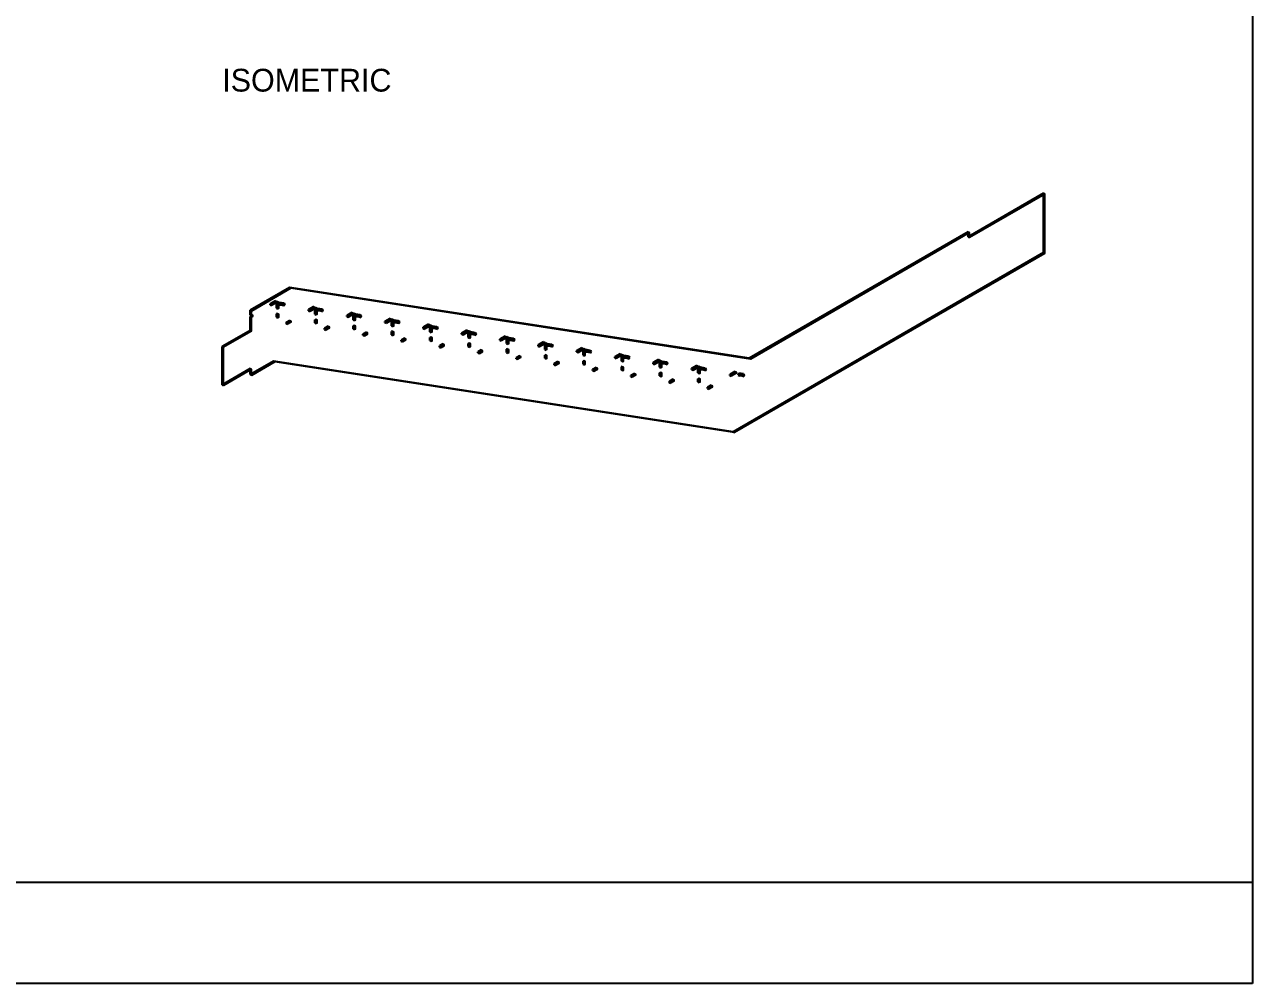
# Model space of a CAD drawing. Header units: inches. Extents: x 0.5 to 33.5, y 0.5 to 21.5.
# Drawn here: x 20.05 to 33.53, y 0.47 to 11 of the extents above; entities that cross this region are included whole.
import ezdxf

# ---------------------------------------------------------------- set-up
doc = ezdxf.new("R2010")
doc.units = ezdxf.units.IN
doc.header["$MEASUREMENT"] = 0

msp = doc.modelspace()

# ---------------------------------------------------------------- linework, layer by layer
at = {"layer": 'OUTLINE'}
for p, q in [((33.528, 21.528), (33.528, 0.472)), ((31.236, 9.147), (30.409, 8.669)), ((31.25, 9.138), (30.424, 8.661)), ((31.236, 8.496), (31.236, 9.147)), ((31.236, 9.147), (31.25, 9.138)), ((31.25, 8.487), (31.25, 9.138)), ((30.409, 8.725), (28.005, 7.337)), ((30.424, 8.716), (28.02, 7.328)), ((30.409, 8.725), (30.424, 8.716)), ((30.409, 8.669), (30.409, 8.725)), ((30.409, 8.669), (30.424, 8.661)), ((30.424, 8.661), (30.424, 8.716)), ((31.236, 8.496), (27.828, 6.528)), ((31.236, 8.496), (31.25, 8.487)), ((31.25, 8.487), (27.842, 6.52)), ((22.961, 8.113), (22.528, 7.863)), ((22.976, 8.105), (22.542, 7.854)), ((22.961, 8.113), (22.976, 8.105)), ((28.005, 7.337), (22.961, 8.113)), ((28.02, 7.328), (22.976, 8.105)), ((22.805, 7.968), (22.747, 7.935)), ((22.805, 7.956), (22.747, 7.923)), ((22.82, 7.96), (22.762, 7.926)), ((22.805, 7.956), (22.805, 7.968)), ((22.805, 7.968), (22.82, 7.96)), ((22.805, 7.956), (22.82, 7.948)), ((22.829, 7.96), (22.819, 7.954)), ((22.819, 7.887), (22.819, 7.954)), ((22.819, 7.954), (22.833, 7.946)), ((22.82, 7.948), (22.82, 7.96)), ((22.829, 7.893), (22.829, 7.96)), ((22.829, 7.96), (22.844, 7.952)), ((22.844, 7.952), (22.833, 7.946)), ((22.844, 7.885), (22.844, 7.952)), ((22.528, 7.863), (22.542, 7.854)), ((22.528, 7.808), (22.528, 7.863)), ((22.543, 7.816), (22.528, 7.808)), ((22.542, 7.8), (22.542, 7.854)), ((22.543, 7.805), (22.543, 7.816)), ((22.543, 7.816), (22.557, 7.808)), ((22.747, 7.923), (22.747, 7.935)), ((22.747, 7.935), (22.762, 7.926)), ((22.747, 7.923), (22.762, 7.914)), ((22.82, 7.948), (22.762, 7.914)), ((22.762, 7.914), (22.762, 7.926)), ((22.829, 7.893), (22.819, 7.887)), ((22.819, 7.887), (22.833, 7.879)), ((22.829, 7.829), (22.819, 7.823)), ((22.819, 7.789), (22.819, 7.823)), ((22.819, 7.823), (22.833, 7.815)), ((22.829, 7.893), (22.844, 7.885)), ((22.829, 7.795), (22.829, 7.829)), ((22.829, 7.829), (22.844, 7.821)), ((22.833, 7.879), (22.833, 7.946)), ((22.844, 7.885), (22.833, 7.879)), ((22.844, 7.821), (22.833, 7.815)), ((22.839, 7.929), (22.847, 7.948)), ((22.888, 7.921), (22.839, 7.929)), ((22.839, 7.929), (22.853, 7.92)), ((22.844, 7.787), (22.844, 7.821)), ((22.897, 7.941), (22.847, 7.948)), ((22.847, 7.948), (22.861, 7.94)), ((22.853, 7.92), (22.861, 7.94)), ((22.903, 7.913), (22.853, 7.92)), ((22.911, 7.933), (22.861, 7.94)), ((22.888, 7.921), (22.897, 7.941)), ((22.888, 7.921), (22.903, 7.913)), ((22.897, 7.941), (22.911, 7.933)), ((22.903, 7.913), (22.911, 7.933)), ((23.226, 7.903), (23.168, 7.87)), ((23.226, 7.892), (23.168, 7.858)), ((23.168, 7.858), (23.168, 7.87)), ((23.168, 7.87), (23.182, 7.862)), ((23.168, 7.858), (23.182, 7.85)), ((23.24, 7.895), (23.182, 7.862)), ((23.24, 7.883), (23.182, 7.85)), ((23.182, 7.85), (23.182, 7.862)), ((23.226, 7.892), (23.226, 7.903)), ((23.226, 7.903), (23.24, 7.895)), ((23.226, 7.892), (23.24, 7.883)), ((23.25, 7.895), (23.239, 7.889)), ((23.239, 7.822), (23.239, 7.889)), ((23.239, 7.889), (23.254, 7.881)), ((23.25, 7.828), (23.239, 7.822)), ((23.239, 7.822), (23.254, 7.814)), ((23.24, 7.883), (23.24, 7.895)), ((23.25, 7.828), (23.25, 7.895)), ((23.25, 7.895), (23.264, 7.887)), ((23.25, 7.828), (23.264, 7.82)), ((23.264, 7.887), (23.254, 7.881)), ((23.254, 7.814), (23.254, 7.881)), ((23.264, 7.82), (23.254, 7.814)), ((23.259, 7.864), (23.267, 7.884)), ((23.309, 7.856), (23.259, 7.864)), ((23.259, 7.864), (23.274, 7.856)), ((23.264, 7.82), (23.264, 7.887)), ((23.317, 7.876), (23.267, 7.884)), ((23.267, 7.884), (23.282, 7.876)), ((23.274, 7.856), (23.282, 7.876)), ((23.323, 7.848), (23.274, 7.856)), ((23.331, 7.868), (23.282, 7.876)), ((23.309, 7.856), (23.317, 7.876)), ((23.309, 7.856), (23.323, 7.848)), ((23.317, 7.876), (23.331, 7.868)), ((23.323, 7.848), (23.331, 7.868)), ((23.646, 7.839), (23.588, 7.805)), ((23.646, 7.827), (23.588, 7.793)), ((23.66, 7.831), (23.602, 7.797)), ((23.66, 7.819), (23.602, 7.785)), ((23.646, 7.827), (23.646, 7.839)), ((23.646, 7.839), (23.66, 7.831)), ((23.646, 7.827), (23.66, 7.819)), ((23.67, 7.831), (23.66, 7.825)), ((23.66, 7.819), (23.66, 7.831)), ((23.66, 7.757), (23.66, 7.825)), ((23.66, 7.825), (23.674, 7.816)), ((23.67, 7.763), (23.67, 7.831)), ((23.67, 7.831), (23.684, 7.822)), ((23.684, 7.822), (23.674, 7.816)), ((23.674, 7.749), (23.674, 7.816)), ((23.68, 7.799), (23.688, 7.819)), ((23.684, 7.755), (23.684, 7.822)), ((23.737, 7.812), (23.688, 7.819)), ((23.688, 7.819), (23.702, 7.811)), ((22.528, 7.808), (22.542, 7.8)), ((22.543, 7.805), (22.528, 7.796)), ((22.528, 7.796), (22.542, 7.788)), ((22.528, 7.642), (22.528, 7.796)), ((22.557, 7.808), (22.542, 7.8)), ((22.557, 7.796), (22.542, 7.788)), ((22.542, 7.634), (22.542, 7.788)), ((22.543, 7.805), (22.557, 7.796)), ((22.557, 7.796), (22.557, 7.808)), ((22.829, 7.795), (22.819, 7.789)), ((22.819, 7.789), (22.833, 7.781)), ((22.829, 7.795), (22.844, 7.787)), ((22.833, 7.781), (22.833, 7.815)), ((22.844, 7.787), (22.833, 7.781)), ((22.963, 7.752), (22.924, 7.729)), ((22.963, 7.74), (22.924, 7.717)), ((22.924, 7.717), (22.924, 7.729)), ((22.924, 7.729), (22.938, 7.721)), ((22.924, 7.717), (22.938, 7.709)), ((22.977, 7.744), (22.938, 7.721)), ((22.977, 7.732), (22.938, 7.709)), ((22.938, 7.709), (22.938, 7.721)), ((22.963, 7.74), (22.963, 7.752)), ((22.963, 7.752), (22.977, 7.744)), ((22.963, 7.74), (22.977, 7.732)), ((22.977, 7.732), (22.977, 7.744)), ((23.25, 7.764), (23.239, 7.758)), ((23.239, 7.724), (23.239, 7.758)), ((23.239, 7.758), (23.254, 7.75)), ((23.25, 7.73), (23.239, 7.724)), ((23.239, 7.724), (23.254, 7.716)), ((23.25, 7.73), (23.25, 7.764)), ((23.25, 7.764), (23.264, 7.756)), ((23.25, 7.73), (23.264, 7.722)), ((23.264, 7.756), (23.254, 7.75)), ((23.254, 7.716), (23.254, 7.75)), ((23.264, 7.722), (23.254, 7.716)), ((23.264, 7.722), (23.264, 7.756)), ((23.383, 7.687), (23.344, 7.665)), ((23.383, 7.675), (23.383, 7.687)), ((23.383, 7.687), (23.398, 7.679)), ((23.588, 7.793), (23.588, 7.805)), ((23.588, 7.805), (23.602, 7.797)), ((23.588, 7.793), (23.602, 7.785)), ((23.602, 7.785), (23.602, 7.797)), ((23.67, 7.763), (23.66, 7.757)), ((23.66, 7.757), (23.674, 7.749)), ((23.67, 7.7), (23.66, 7.694)), ((23.66, 7.66), (23.66, 7.694)), ((23.66, 7.694), (23.674, 7.685)), ((23.67, 7.763), (23.684, 7.755)), ((23.67, 7.666), (23.67, 7.7)), ((23.67, 7.7), (23.684, 7.691)), ((23.684, 7.755), (23.674, 7.749)), ((23.684, 7.691), (23.674, 7.685)), ((23.674, 7.651), (23.674, 7.685)), ((23.729, 7.792), (23.68, 7.799)), ((23.68, 7.799), (23.694, 7.791)), ((23.684, 7.657), (23.684, 7.691)), ((23.694, 7.791), (23.702, 7.811)), ((23.743, 7.783), (23.694, 7.791)), ((23.752, 7.803), (23.702, 7.811)), ((23.729, 7.792), (23.737, 7.812)), ((23.729, 7.792), (23.743, 7.783)), ((23.737, 7.812), (23.752, 7.803)), ((23.743, 7.783), (23.752, 7.803)), ((24.066, 7.774), (24.008, 7.741)), ((24.066, 7.762), (24.008, 7.729)), ((24.008, 7.729), (24.008, 7.741)), ((24.008, 7.741), (24.023, 7.732)), ((24.008, 7.729), (24.023, 7.72)), ((24.081, 7.766), (24.023, 7.732)), ((24.081, 7.754), (24.023, 7.72)), ((24.023, 7.72), (24.023, 7.732)), ((24.066, 7.762), (24.066, 7.774)), ((24.066, 7.774), (24.081, 7.766)), ((24.066, 7.762), (24.081, 7.754)), ((24.09, 7.766), (24.08, 7.76)), ((24.08, 7.693), (24.08, 7.76)), ((24.08, 7.76), (24.094, 7.752)), ((24.09, 7.699), (24.08, 7.693)), ((24.08, 7.693), (24.094, 7.685)), ((24.081, 7.754), (24.081, 7.766)), ((24.09, 7.699), (24.09, 7.766)), ((24.09, 7.766), (24.105, 7.758)), ((24.09, 7.699), (24.105, 7.69)), ((24.105, 7.758), (24.094, 7.752)), ((24.094, 7.685), (24.094, 7.752)), ((24.105, 7.69), (24.094, 7.685)), ((24.1, 7.735), (24.108, 7.754)), ((24.149, 7.727), (24.1, 7.735)), ((24.1, 7.735), (24.114, 7.726)), ((24.105, 7.69), (24.105, 7.758)), ((24.158, 7.747), (24.108, 7.754)), ((24.108, 7.754), (24.122, 7.746)), ((24.114, 7.726), (24.122, 7.746)), ((24.164, 7.719), (24.114, 7.726)), ((24.172, 7.739), (24.122, 7.746)), ((24.149, 7.727), (24.158, 7.747)), ((24.149, 7.727), (24.164, 7.719)), ((24.158, 7.747), (24.172, 7.739)), ((24.164, 7.719), (24.172, 7.739)), ((24.487, 7.709), (24.429, 7.676)), ((24.487, 7.698), (24.429, 7.664)), ((24.501, 7.701), (24.443, 7.668)), ((24.501, 7.689), (24.443, 7.656)), ((24.487, 7.698), (24.487, 7.709)), ((24.487, 7.709), (24.501, 7.701)), ((24.487, 7.698), (24.501, 7.689)), ((24.511, 7.701), (24.5, 7.695)), ((24.5, 7.628), (24.5, 7.695)), ((24.5, 7.695), (24.515, 7.687)), ((24.501, 7.689), (24.501, 7.701)), ((24.511, 7.634), (24.511, 7.701)), ((24.511, 7.701), (24.525, 7.693)), ((24.525, 7.693), (24.515, 7.687)), ((24.515, 7.62), (24.515, 7.687)), ((24.52, 7.67), (24.528, 7.69)), ((24.525, 7.626), (24.525, 7.693)), ((24.578, 7.682), (24.528, 7.69)), ((24.528, 7.69), (24.543, 7.681)), ((24.535, 7.662), (24.543, 7.681)), ((24.592, 7.674), (24.543, 7.681)), ((24.57, 7.662), (24.578, 7.682)), ((24.578, 7.682), (24.592, 7.674)), ((22.528, 7.642), (22.222, 7.466)), ((22.542, 7.634), (22.237, 7.457)), ((22.528, 7.642), (22.542, 7.634)), ((23.383, 7.675), (23.344, 7.653)), ((23.344, 7.653), (23.344, 7.665)), ((23.344, 7.665), (23.359, 7.656)), ((23.344, 7.653), (23.359, 7.644)), ((23.398, 7.679), (23.359, 7.656)), ((23.398, 7.667), (23.359, 7.644)), ((23.359, 7.644), (23.359, 7.656)), ((23.383, 7.675), (23.398, 7.667)), ((23.398, 7.667), (23.398, 7.679)), ((23.67, 7.666), (23.66, 7.66)), ((23.66, 7.66), (23.674, 7.651)), ((23.67, 7.666), (23.684, 7.657)), ((23.684, 7.657), (23.674, 7.651)), ((23.804, 7.622), (23.765, 7.6)), ((23.804, 7.611), (23.765, 7.588)), ((23.765, 7.588), (23.765, 7.6)), ((23.765, 7.6), (23.779, 7.592)), ((23.765, 7.588), (23.779, 7.58)), ((23.818, 7.614), (23.779, 7.592)), ((23.818, 7.602), (23.779, 7.58)), ((23.779, 7.58), (23.779, 7.592)), ((23.804, 7.611), (23.804, 7.622)), ((23.804, 7.622), (23.818, 7.614)), ((23.804, 7.611), (23.818, 7.602)), ((23.818, 7.602), (23.818, 7.614)), ((24.09, 7.635), (24.08, 7.629)), ((24.08, 7.595), (24.08, 7.629)), ((24.08, 7.629), (24.094, 7.621)), ((24.09, 7.601), (24.08, 7.595)), ((24.08, 7.595), (24.094, 7.587)), ((24.09, 7.601), (24.09, 7.635)), ((24.09, 7.635), (24.105, 7.627)), ((24.09, 7.601), (24.105, 7.593)), ((24.105, 7.627), (24.094, 7.621)), ((24.094, 7.587), (24.094, 7.621)), ((24.105, 7.593), (24.094, 7.587)), ((24.105, 7.593), (24.105, 7.627)), ((24.224, 7.558), (24.185, 7.535)), ((24.238, 7.549), (24.199, 7.527)), ((24.224, 7.546), (24.224, 7.558)), ((24.224, 7.558), (24.238, 7.549)), ((24.238, 7.538), (24.238, 7.549)), ((24.429, 7.664), (24.429, 7.676)), ((24.429, 7.676), (24.443, 7.668)), ((24.429, 7.664), (24.443, 7.656)), ((24.443, 7.656), (24.443, 7.668)), ((24.511, 7.634), (24.5, 7.628)), ((24.5, 7.628), (24.515, 7.62)), ((24.511, 7.57), (24.5, 7.564)), ((24.5, 7.53), (24.5, 7.564)), ((24.5, 7.564), (24.515, 7.556)), ((24.511, 7.634), (24.525, 7.626)), ((24.511, 7.536), (24.511, 7.57)), ((24.511, 7.57), (24.525, 7.562)), ((24.525, 7.626), (24.515, 7.62)), ((24.525, 7.562), (24.515, 7.556)), ((24.515, 7.522), (24.515, 7.556)), ((24.57, 7.662), (24.52, 7.67)), ((24.52, 7.67), (24.535, 7.662)), ((24.525, 7.528), (24.525, 7.562)), ((24.584, 7.654), (24.535, 7.662)), ((24.57, 7.662), (24.584, 7.654)), ((24.584, 7.654), (24.592, 7.674)), ((24.907, 7.645), (24.849, 7.611)), ((24.907, 7.633), (24.849, 7.599)), ((24.849, 7.599), (24.849, 7.611)), ((24.849, 7.611), (24.863, 7.603)), ((24.849, 7.599), (24.863, 7.591)), ((24.921, 7.636), (24.863, 7.603)), ((24.921, 7.625), (24.863, 7.591)), ((24.863, 7.591), (24.863, 7.603)), ((24.907, 7.633), (24.907, 7.645)), ((24.907, 7.645), (24.921, 7.636)), ((24.907, 7.633), (24.921, 7.625)), ((24.931, 7.636), (24.921, 7.631)), ((24.921, 7.625), (24.921, 7.636)), ((24.921, 7.563), (24.921, 7.631)), ((24.921, 7.631), (24.935, 7.622)), ((24.931, 7.569), (24.921, 7.563)), ((24.921, 7.563), (24.935, 7.555)), ((24.931, 7.569), (24.931, 7.636)), ((24.931, 7.636), (24.945, 7.628)), ((24.931, 7.569), (24.945, 7.561)), ((24.945, 7.628), (24.935, 7.622)), ((24.935, 7.555), (24.935, 7.622)), ((24.945, 7.561), (24.935, 7.555)), ((24.941, 7.605), (24.949, 7.625)), ((24.99, 7.598), (24.941, 7.605)), ((24.941, 7.605), (24.955, 7.597)), ((24.945, 7.561), (24.945, 7.628)), ((24.998, 7.617), (24.949, 7.625)), ((24.949, 7.625), (24.963, 7.617)), ((24.955, 7.597), (24.963, 7.617)), ((25.004, 7.589), (24.955, 7.597)), ((25.013, 7.609), (24.963, 7.617)), ((24.99, 7.598), (24.998, 7.617)), ((24.99, 7.598), (25.004, 7.589)), ((24.998, 7.617), (25.013, 7.609)), ((25.004, 7.589), (25.013, 7.609)), ((25.327, 7.58), (25.269, 7.547)), ((25.327, 7.568), (25.269, 7.535)), ((25.269, 7.535), (25.269, 7.547)), ((25.269, 7.547), (25.284, 7.538)), ((25.342, 7.572), (25.284, 7.538)), ((25.342, 7.56), (25.284, 7.526)), ((25.327, 7.568), (25.327, 7.58)), ((25.327, 7.58), (25.342, 7.572)), ((25.327, 7.568), (25.342, 7.56)), ((25.351, 7.572), (25.341, 7.566)), ((25.341, 7.499), (25.341, 7.566)), ((25.341, 7.566), (25.355, 7.558)), ((25.342, 7.56), (25.342, 7.572)), ((25.351, 7.505), (25.351, 7.572)), ((25.351, 7.572), (25.366, 7.564)), ((25.366, 7.564), (25.355, 7.558)), ((25.355, 7.49), (25.355, 7.558)), ((25.361, 7.541), (25.369, 7.56)), ((25.366, 7.496), (25.366, 7.564)), ((25.419, 7.553), (25.369, 7.56)), ((25.369, 7.56), (25.383, 7.552)), ((25.375, 7.532), (25.383, 7.552)), ((25.433, 7.545), (25.383, 7.552)), ((25.41, 7.533), (25.419, 7.553)), ((25.419, 7.553), (25.433, 7.545)), ((22.222, 7.046), (22.222, 7.466)), ((22.222, 7.466), (22.237, 7.457)), ((22.237, 7.038), (22.237, 7.457)), ((24.224, 7.546), (24.185, 7.523)), ((24.185, 7.523), (24.185, 7.535)), ((24.185, 7.535), (24.199, 7.527)), ((24.185, 7.523), (24.199, 7.515)), ((24.238, 7.538), (24.199, 7.515)), ((24.199, 7.515), (24.199, 7.527)), ((24.224, 7.546), (24.238, 7.538)), ((24.511, 7.536), (24.5, 7.53)), ((24.5, 7.53), (24.515, 7.522)), ((24.511, 7.536), (24.525, 7.528)), ((24.525, 7.528), (24.515, 7.522)), ((24.644, 7.493), (24.605, 7.471)), ((24.644, 7.481), (24.605, 7.459)), ((24.605, 7.459), (24.605, 7.471)), ((24.605, 7.471), (24.62, 7.462)), ((24.605, 7.459), (24.62, 7.45)), ((24.659, 7.485), (24.62, 7.462)), ((24.659, 7.473), (24.62, 7.45)), ((24.62, 7.45), (24.62, 7.462)), ((24.644, 7.481), (24.644, 7.493)), ((24.644, 7.493), (24.659, 7.485)), ((24.644, 7.481), (24.659, 7.473)), ((24.659, 7.473), (24.659, 7.485)), ((24.931, 7.506), (24.921, 7.5)), ((24.921, 7.466), (24.921, 7.5)), ((24.921, 7.5), (24.935, 7.491)), ((24.931, 7.472), (24.921, 7.466)), ((24.921, 7.466), (24.935, 7.457)), ((24.931, 7.472), (24.931, 7.506)), ((24.931, 7.506), (24.945, 7.497)), ((24.931, 7.472), (24.945, 7.463)), ((24.945, 7.497), (24.935, 7.491)), ((24.935, 7.457), (24.935, 7.491)), ((24.945, 7.463), (24.935, 7.457)), ((24.945, 7.463), (24.945, 7.497)), ((25.065, 7.428), (25.026, 7.406)), ((25.065, 7.416), (25.026, 7.394)), ((25.079, 7.42), (25.04, 7.398)), ((25.065, 7.416), (25.065, 7.428)), ((25.065, 7.428), (25.079, 7.42)), ((25.065, 7.416), (25.079, 7.408)), ((25.079, 7.408), (25.079, 7.42)), ((25.269, 7.535), (25.284, 7.526)), ((25.284, 7.526), (25.284, 7.538)), ((25.351, 7.505), (25.341, 7.499)), ((25.341, 7.499), (25.355, 7.49)), ((25.351, 7.441), (25.341, 7.435)), ((25.341, 7.401), (25.341, 7.435)), ((25.341, 7.435), (25.355, 7.427)), ((25.351, 7.505), (25.366, 7.496)), ((25.351, 7.407), (25.351, 7.441)), ((25.351, 7.441), (25.366, 7.433)), ((25.366, 7.496), (25.355, 7.49)), ((25.366, 7.433), (25.355, 7.427)), ((25.355, 7.393), (25.355, 7.427)), ((25.41, 7.533), (25.361, 7.541)), ((25.361, 7.541), (25.375, 7.532)), ((25.366, 7.399), (25.366, 7.433)), ((25.425, 7.525), (25.375, 7.532)), ((25.41, 7.533), (25.425, 7.525)), ((25.425, 7.525), (25.433, 7.545)), ((25.748, 7.515), (25.69, 7.482)), ((25.748, 7.503), (25.69, 7.47)), ((25.69, 7.47), (25.69, 7.482)), ((25.69, 7.482), (25.704, 7.474)), ((25.69, 7.47), (25.704, 7.462)), ((25.762, 7.507), (25.704, 7.474)), ((25.762, 7.495), (25.704, 7.462)), ((25.704, 7.462), (25.704, 7.474)), ((25.748, 7.503), (25.748, 7.515)), ((25.748, 7.515), (25.762, 7.507)), ((25.748, 7.503), (25.762, 7.495)), ((25.772, 7.507), (25.761, 7.501)), ((25.761, 7.434), (25.761, 7.501)), ((25.761, 7.501), (25.776, 7.493)), ((25.772, 7.44), (25.761, 7.434)), ((25.761, 7.434), (25.776, 7.426)), ((25.762, 7.495), (25.762, 7.507)), ((25.772, 7.44), (25.772, 7.507)), ((25.772, 7.507), (25.786, 7.499)), ((25.772, 7.44), (25.786, 7.432)), ((25.786, 7.499), (25.776, 7.493)), ((25.776, 7.426), (25.776, 7.493)), ((25.786, 7.432), (25.776, 7.426)), ((25.781, 7.476), (25.79, 7.496)), ((25.831, 7.468), (25.781, 7.476)), ((25.781, 7.476), (25.796, 7.468)), ((25.786, 7.432), (25.786, 7.499)), ((25.839, 7.488), (25.79, 7.496)), ((25.79, 7.496), (25.804, 7.487)), ((25.796, 7.468), (25.804, 7.487)), ((25.845, 7.46), (25.796, 7.468)), ((25.853, 7.48), (25.804, 7.487)), ((25.831, 7.468), (25.839, 7.488)), ((25.831, 7.468), (25.845, 7.46)), ((25.839, 7.488), (25.853, 7.48)), ((25.845, 7.46), (25.853, 7.48)), ((26.168, 7.451), (26.11, 7.417)), ((26.168, 7.439), (26.11, 7.405)), ((26.11, 7.405), (26.11, 7.417)), ((26.11, 7.417), (26.124, 7.409)), ((26.182, 7.442), (26.124, 7.409)), ((26.182, 7.431), (26.124, 7.397)), ((26.168, 7.439), (26.168, 7.451)), ((26.168, 7.451), (26.182, 7.442)), ((26.168, 7.439), (26.182, 7.431)), ((26.192, 7.442), (26.182, 7.436)), ((26.182, 7.431), (26.182, 7.442)), ((26.182, 7.369), (26.182, 7.436)), ((26.182, 7.436), (26.196, 7.428)), ((26.192, 7.375), (26.192, 7.442)), ((26.192, 7.442), (26.206, 7.434)), ((26.206, 7.434), (26.196, 7.428)), ((26.196, 7.361), (26.196, 7.428)), ((26.202, 7.411), (26.21, 7.431)), ((26.206, 7.367), (26.206, 7.434)), ((26.259, 7.423), (26.21, 7.431)), ((26.21, 7.431), (26.224, 7.423)), ((26.216, 7.403), (26.224, 7.423)), ((26.274, 7.415), (26.224, 7.423)), ((26.251, 7.404), (26.259, 7.423)), ((26.259, 7.423), (26.274, 7.415)), ((26.265, 7.395), (26.274, 7.415)), ((22.784, 7.305), (22.528, 7.157)), ((22.798, 7.296), (22.542, 7.148)), ((22.784, 7.305), (22.798, 7.296)), ((27.828, 6.528), (22.784, 7.305)), ((27.842, 6.52), (22.798, 7.296)), ((25.026, 7.394), (25.026, 7.406)), ((25.026, 7.406), (25.04, 7.398)), ((25.026, 7.394), (25.04, 7.386)), ((25.079, 7.408), (25.04, 7.386)), ((25.04, 7.386), (25.04, 7.398)), ((25.351, 7.407), (25.341, 7.401)), ((25.341, 7.401), (25.355, 7.393)), ((25.351, 7.407), (25.366, 7.399)), ((25.366, 7.399), (25.355, 7.393)), ((25.485, 7.364), (25.446, 7.341)), ((25.485, 7.352), (25.446, 7.329)), ((25.446, 7.329), (25.446, 7.341)), ((25.446, 7.341), (25.46, 7.333)), ((25.446, 7.329), (25.46, 7.321)), ((25.499, 7.355), (25.46, 7.333)), ((25.499, 7.344), (25.46, 7.321)), ((25.46, 7.321), (25.46, 7.333)), ((25.485, 7.352), (25.485, 7.364)), ((25.485, 7.364), (25.499, 7.355)), ((25.485, 7.352), (25.499, 7.344)), ((25.499, 7.344), (25.499, 7.355)), ((25.772, 7.376), (25.761, 7.37)), ((25.761, 7.336), (25.761, 7.37)), ((25.761, 7.37), (25.776, 7.362)), ((25.772, 7.342), (25.761, 7.336)), ((25.761, 7.336), (25.776, 7.328)), ((25.772, 7.342), (25.772, 7.376)), ((25.772, 7.376), (25.786, 7.368)), ((25.772, 7.342), (25.786, 7.334)), ((25.786, 7.368), (25.776, 7.362)), ((25.776, 7.328), (25.776, 7.362)), ((25.786, 7.334), (25.776, 7.328)), ((25.786, 7.334), (25.786, 7.368)), ((25.905, 7.299), (25.866, 7.277)), ((25.905, 7.287), (25.866, 7.265)), ((25.866, 7.265), (25.866, 7.277)), ((25.866, 7.277), (25.881, 7.268)), ((25.92, 7.291), (25.881, 7.268)), ((25.92, 7.279), (25.881, 7.256)), ((25.905, 7.287), (25.905, 7.299)), ((25.905, 7.299), (25.92, 7.291)), ((25.905, 7.287), (25.92, 7.279)), ((25.92, 7.279), (25.92, 7.291)), ((26.11, 7.405), (26.124, 7.397)), ((26.124, 7.397), (26.124, 7.409)), ((26.192, 7.375), (26.182, 7.369)), ((26.182, 7.369), (26.196, 7.361)), ((26.192, 7.312), (26.182, 7.306)), ((26.182, 7.272), (26.182, 7.306)), ((26.182, 7.306), (26.196, 7.297)), ((26.192, 7.278), (26.182, 7.272)), ((26.192, 7.375), (26.206, 7.367)), ((26.192, 7.278), (26.192, 7.312)), ((26.192, 7.312), (26.206, 7.303)), ((26.192, 7.278), (26.206, 7.269)), ((26.206, 7.367), (26.196, 7.361)), ((26.206, 7.303), (26.196, 7.297)), ((26.196, 7.263), (26.196, 7.297)), ((26.251, 7.404), (26.202, 7.411)), ((26.202, 7.411), (26.216, 7.403)), ((26.206, 7.269), (26.206, 7.303)), ((26.265, 7.395), (26.216, 7.403)), ((26.251, 7.404), (26.265, 7.395)), ((26.588, 7.386), (26.53, 7.352)), ((26.588, 7.374), (26.53, 7.341)), ((26.53, 7.341), (26.53, 7.352)), ((26.53, 7.352), (26.545, 7.344)), ((26.53, 7.341), (26.545, 7.332)), ((26.603, 7.378), (26.545, 7.344)), ((26.603, 7.366), (26.545, 7.332)), ((26.545, 7.332), (26.545, 7.344)), ((26.588, 7.374), (26.588, 7.386)), ((26.588, 7.386), (26.603, 7.378)), ((26.588, 7.374), (26.603, 7.366)), ((26.612, 7.378), (26.602, 7.372)), ((26.602, 7.305), (26.602, 7.372)), ((26.602, 7.372), (26.616, 7.364)), ((26.612, 7.311), (26.602, 7.305)), ((26.602, 7.305), (26.616, 7.296)), ((26.603, 7.366), (26.603, 7.378)), ((26.612, 7.311), (26.612, 7.378)), ((26.612, 7.378), (26.627, 7.369)), ((26.612, 7.311), (26.627, 7.302)), ((26.627, 7.369), (26.616, 7.364)), ((26.616, 7.296), (26.616, 7.364)), ((26.627, 7.302), (26.616, 7.296)), ((26.622, 7.346), (26.63, 7.366)), ((26.671, 7.339), (26.622, 7.346)), ((26.622, 7.346), (26.636, 7.338)), ((26.627, 7.302), (26.627, 7.369)), ((26.68, 7.359), (26.63, 7.366)), ((26.63, 7.366), (26.645, 7.358)), ((26.636, 7.338), (26.645, 7.358)), ((26.686, 7.331), (26.636, 7.338)), ((26.694, 7.35), (26.645, 7.358)), ((26.671, 7.339), (26.68, 7.359)), ((26.671, 7.339), (26.686, 7.331)), ((26.68, 7.359), (26.694, 7.35)), ((26.686, 7.331), (26.694, 7.35)), ((27.009, 7.321), (26.951, 7.288)), ((27.009, 7.309), (26.951, 7.276)), ((26.951, 7.276), (26.951, 7.288)), ((26.951, 7.288), (26.965, 7.28)), ((27.023, 7.313), (26.965, 7.28)), ((27.023, 7.301), (26.965, 7.268)), ((26.965, 7.268), (26.965, 7.28)), ((27.009, 7.309), (27.009, 7.321)), ((27.009, 7.321), (27.023, 7.313)), ((27.009, 7.309), (27.023, 7.301)), ((27.033, 7.313), (27.022, 7.307)), ((27.022, 7.24), (27.022, 7.307)), ((27.022, 7.307), (27.037, 7.299)), ((27.023, 7.301), (27.023, 7.313)), ((27.033, 7.246), (27.033, 7.313)), ((27.033, 7.313), (27.047, 7.305)), ((27.047, 7.305), (27.037, 7.299)), ((27.037, 7.232), (27.037, 7.299)), ((27.042, 7.282), (27.051, 7.302)), ((27.092, 7.274), (27.042, 7.282)), ((27.042, 7.282), (27.057, 7.274)), ((27.047, 7.238), (27.047, 7.305)), ((27.1, 7.294), (27.051, 7.302)), ((27.051, 7.302), (27.065, 7.293)), ((27.057, 7.274), (27.065, 7.293)), ((27.114, 7.286), (27.065, 7.293)), ((27.092, 7.274), (27.1, 7.294)), ((27.1, 7.294), (27.114, 7.286)), ((27.106, 7.266), (27.114, 7.286)), ((28.005, 7.337), (28.02, 7.328)), ((22.528, 7.223), (22.222, 7.046)), ((22.542, 7.215), (22.237, 7.038)), ((22.528, 7.223), (22.542, 7.215)), ((22.528, 7.157), (22.528, 7.223)), ((22.528, 7.157), (22.542, 7.148)), ((22.542, 7.148), (22.542, 7.215)), ((25.866, 7.265), (25.881, 7.256)), ((25.881, 7.256), (25.881, 7.268)), ((26.182, 7.272), (26.196, 7.263)), ((26.206, 7.269), (26.196, 7.263)), ((26.326, 7.234), (26.287, 7.212)), ((26.326, 7.222), (26.287, 7.2)), ((26.287, 7.2), (26.287, 7.212)), ((26.287, 7.212), (26.301, 7.204)), ((26.287, 7.2), (26.301, 7.192)), ((26.34, 7.226), (26.301, 7.204)), ((26.34, 7.214), (26.301, 7.192)), ((26.301, 7.192), (26.301, 7.204)), ((26.326, 7.222), (26.326, 7.234)), ((26.326, 7.234), (26.34, 7.226)), ((26.326, 7.222), (26.34, 7.214)), ((26.34, 7.214), (26.34, 7.226)), ((26.612, 7.247), (26.602, 7.241)), ((26.602, 7.207), (26.602, 7.241)), ((26.602, 7.241), (26.616, 7.233)), ((26.612, 7.213), (26.602, 7.207)), ((26.602, 7.207), (26.616, 7.199)), ((26.612, 7.213), (26.612, 7.247)), ((26.612, 7.247), (26.627, 7.239)), ((26.612, 7.213), (26.627, 7.205)), ((26.627, 7.239), (26.616, 7.233)), ((26.616, 7.199), (26.616, 7.233)), ((26.627, 7.205), (26.616, 7.199)), ((26.627, 7.205), (26.627, 7.239)), ((26.746, 7.17), (26.707, 7.147)), ((26.746, 7.158), (26.707, 7.135)), ((26.707, 7.135), (26.707, 7.147)), ((26.707, 7.147), (26.721, 7.139)), ((26.76, 7.161), (26.721, 7.139)), ((26.76, 7.149), (26.721, 7.127)), ((26.746, 7.158), (26.746, 7.17)), ((26.746, 7.17), (26.76, 7.161)), ((26.746, 7.158), (26.76, 7.149)), ((26.76, 7.149), (26.76, 7.161)), ((26.951, 7.276), (26.965, 7.268)), ((27.033, 7.246), (27.022, 7.24)), ((27.022, 7.24), (27.037, 7.232)), ((27.033, 7.182), (27.022, 7.176)), ((27.022, 7.142), (27.022, 7.176)), ((27.022, 7.176), (27.037, 7.168)), ((27.033, 7.148), (27.022, 7.142)), ((27.022, 7.142), (27.037, 7.134)), ((27.033, 7.246), (27.047, 7.238)), ((27.033, 7.148), (27.033, 7.182)), ((27.033, 7.182), (27.047, 7.174)), ((27.033, 7.148), (27.047, 7.14)), ((27.047, 7.238), (27.037, 7.232)), ((27.047, 7.174), (27.037, 7.168)), ((27.037, 7.134), (27.037, 7.168)), ((27.047, 7.14), (27.047, 7.174)), ((27.106, 7.266), (27.057, 7.274)), ((27.092, 7.274), (27.106, 7.266)), ((27.429, 7.257), (27.371, 7.223)), ((27.429, 7.245), (27.371, 7.211)), ((27.371, 7.211), (27.371, 7.223)), ((27.371, 7.223), (27.385, 7.215)), ((27.371, 7.211), (27.385, 7.203)), ((27.443, 7.248), (27.385, 7.215)), ((27.443, 7.236), (27.385, 7.203)), ((27.385, 7.203), (27.385, 7.215)), ((27.429, 7.245), (27.429, 7.257)), ((27.429, 7.257), (27.443, 7.248)), ((27.429, 7.245), (27.443, 7.236)), ((27.453, 7.248), (27.443, 7.242)), ((27.443, 7.236), (27.443, 7.248)), ((27.443, 7.175), (27.443, 7.242)), ((27.443, 7.242), (27.457, 7.234)), ((27.453, 7.181), (27.443, 7.175)), ((27.443, 7.175), (27.457, 7.167)), ((27.453, 7.181), (27.453, 7.248)), ((27.453, 7.248), (27.467, 7.24)), ((27.453, 7.181), (27.467, 7.173)), ((27.467, 7.24), (27.457, 7.234)), ((27.457, 7.167), (27.457, 7.234)), ((27.467, 7.173), (27.457, 7.167)), ((27.463, 7.217), (27.471, 7.237)), ((27.512, 7.21), (27.463, 7.217)), ((27.463, 7.217), (27.477, 7.209)), ((27.467, 7.173), (27.467, 7.24)), ((27.52, 7.229), (27.471, 7.237)), ((27.471, 7.237), (27.485, 7.229)), ((27.477, 7.209), (27.485, 7.229)), ((27.526, 7.201), (27.477, 7.209)), ((27.535, 7.221), (27.485, 7.229)), ((27.512, 7.21), (27.52, 7.229)), ((27.512, 7.21), (27.526, 7.201)), ((27.52, 7.229), (27.535, 7.221)), ((27.526, 7.201), (27.535, 7.221)), ((27.849, 7.192), (27.791, 7.158)), ((27.849, 7.18), (27.791, 7.147)), ((27.791, 7.147), (27.791, 7.158)), ((27.791, 7.158), (27.806, 7.15)), ((27.791, 7.147), (27.806, 7.138)), ((27.864, 7.184), (27.806, 7.15)), ((27.864, 7.172), (27.806, 7.138)), ((27.806, 7.138), (27.806, 7.15)), ((27.849, 7.18), (27.849, 7.192)), ((27.849, 7.192), (27.864, 7.184)), ((27.849, 7.18), (27.864, 7.172)), ((27.864, 7.172), (27.864, 7.184)), ((27.883, 7.152), (27.891, 7.172)), ((27.932, 7.145), (27.883, 7.152)), ((27.883, 7.152), (27.897, 7.144)), ((27.941, 7.165), (27.891, 7.172)), ((27.891, 7.172), (27.906, 7.164)), ((27.897, 7.144), (27.906, 7.164)), ((27.947, 7.137), (27.897, 7.144)), ((27.955, 7.156), (27.906, 7.164)), ((27.932, 7.145), (27.941, 7.165)), ((27.932, 7.145), (27.947, 7.137)), ((27.941, 7.165), (27.955, 7.156)), ((27.947, 7.137), (27.955, 7.156)), ((22.222, 7.046), (22.237, 7.038)), ((26.707, 7.135), (26.721, 7.127)), ((26.721, 7.127), (26.721, 7.139)), ((27.047, 7.14), (27.037, 7.134)), ((27.166, 7.105), (27.127, 7.082)), ((27.166, 7.093), (27.127, 7.071)), ((27.127, 7.071), (27.127, 7.082)), ((27.127, 7.082), (27.142, 7.074)), ((27.127, 7.071), (27.142, 7.062)), ((27.181, 7.097), (27.142, 7.074)), ((27.181, 7.085), (27.142, 7.062)), ((27.142, 7.062), (27.142, 7.074)), ((27.166, 7.093), (27.166, 7.105)), ((27.166, 7.105), (27.181, 7.097)), ((27.166, 7.093), (27.181, 7.085)), ((27.181, 7.085), (27.181, 7.097)), ((27.453, 7.118), (27.443, 7.112)), ((27.443, 7.078), (27.443, 7.112)), ((27.443, 7.112), (27.457, 7.103)), ((27.453, 7.084), (27.443, 7.078)), ((27.443, 7.078), (27.457, 7.069)), ((27.453, 7.084), (27.453, 7.118)), ((27.453, 7.118), (27.467, 7.109)), ((27.453, 7.084), (27.467, 7.075)), ((27.467, 7.109), (27.457, 7.103)), ((27.457, 7.069), (27.457, 7.103)), ((27.467, 7.075), (27.457, 7.069)), ((27.467, 7.075), (27.467, 7.109)), ((27.587, 7.04), (27.548, 7.018)), ((27.587, 7.028), (27.548, 7.006)), ((27.548, 7.006), (27.548, 7.018)), ((27.548, 7.018), (27.562, 7.01)), ((27.601, 7.032), (27.562, 7.01)), ((27.601, 7.02), (27.562, 6.998)), ((27.562, 6.998), (27.562, 7.01)), ((27.587, 7.028), (27.587, 7.04)), ((27.587, 7.04), (27.601, 7.032)), ((27.587, 7.028), (27.601, 7.02)), ((27.601, 7.02), (27.601, 7.032)), ((27.548, 7.006), (27.562, 6.998)), ((27.828, 6.528), (27.842, 6.52)), ((0.472, 1.583), (33.528, 1.583)), ((33.528, 0.472), (0.472, 0.472))]:
    msp.add_line(p, q, dxfattribs=at)

# ---------------------------------------------------------------- texts
at = {"layer": 'ANNOTATION'}
msp.add_text('ISOMETRIC', height=0.25, dxfattribs=at).set_placement((22.222, 10.264))

doc.saveas('drawing.dxf')
